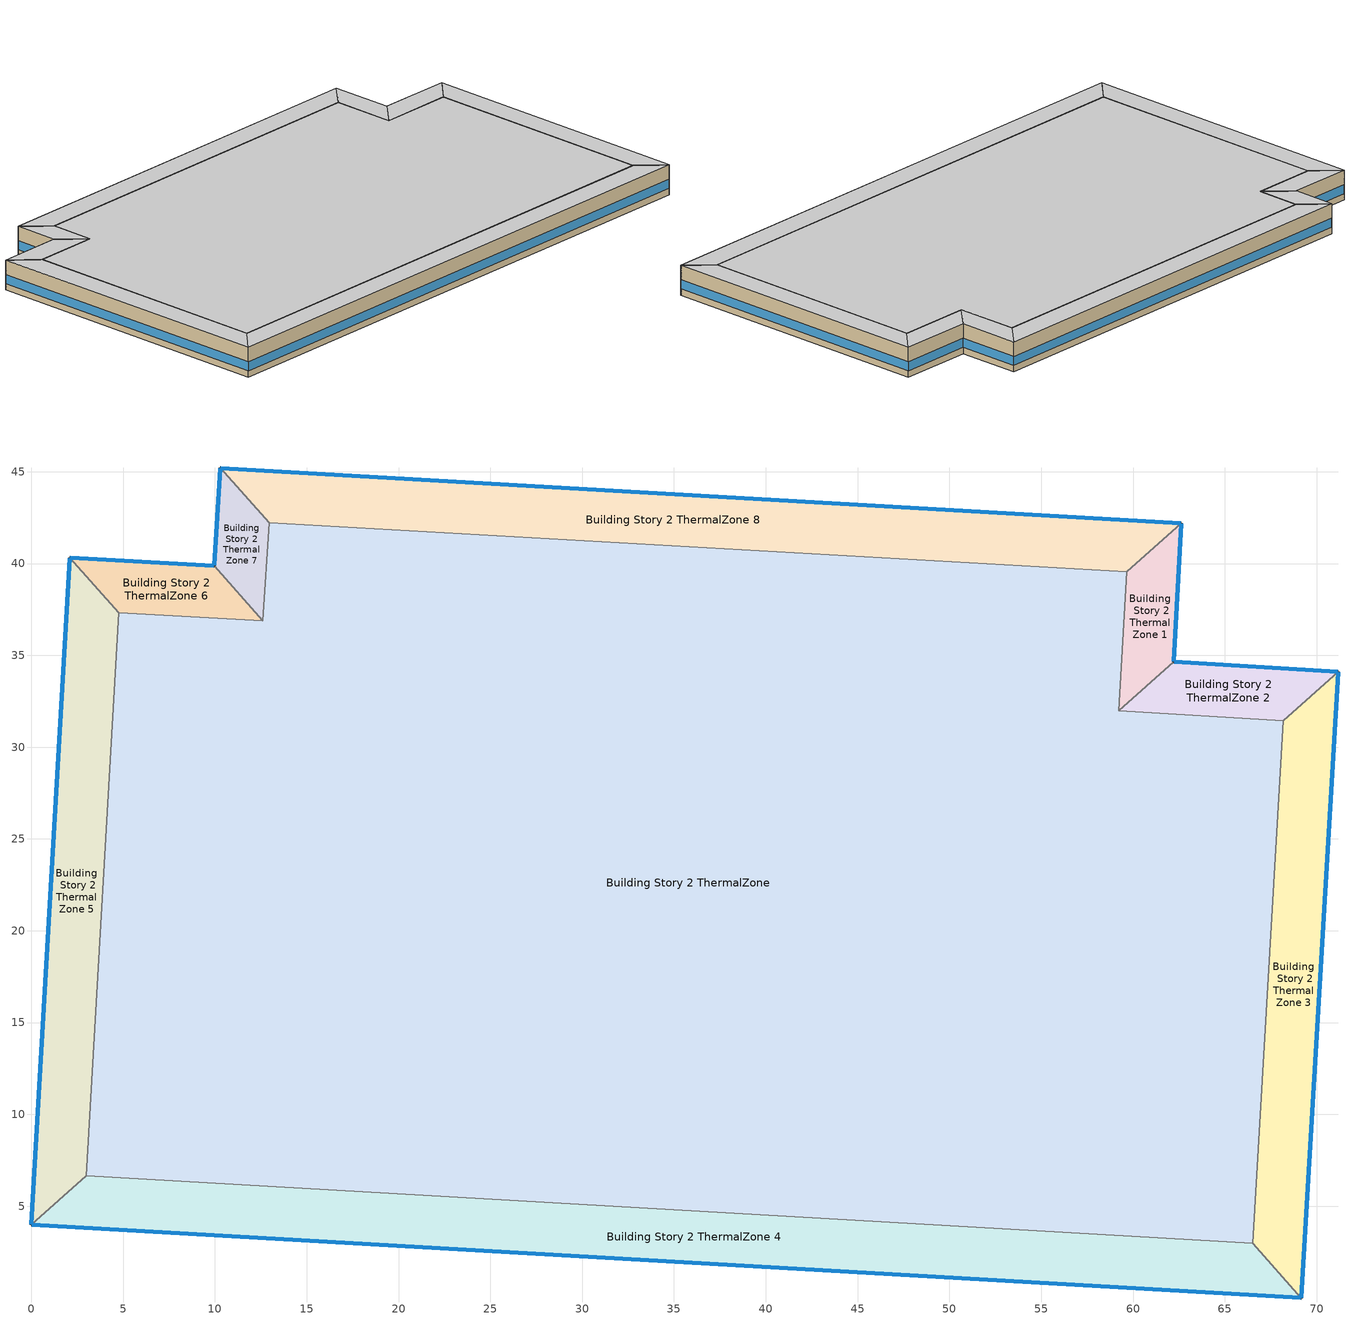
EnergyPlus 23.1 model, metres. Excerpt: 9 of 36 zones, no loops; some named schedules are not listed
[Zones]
Building Story 2 ThermalZone
 floor adiabatic (Typical Interior Ceiling): 59.65,39.54 59.23,31.99 68.18,31.44 66.51,2.99 2.99,6.66 4.76,37.33 12.62,36.88 12.95,42.21 z3.6
 wall adiabatic (Typical Interior Wall): 59.23,31.99 59.65,39.54 12.95,42.21 12.62,36.88 4.76,37.33 2.99,6.66 66.51,2.99 68.18,31.44 59.23,31.99 z3.6:7.2
 ceiling adiabatic (Typical Interior Floor): 12.95,42.21 12.62,36.88 4.76,37.33 2.99,6.66 66.51,2.99 68.18,31.44 59.23,31.99 59.65,39.54 z7.2
Building Story 2 ThermalZone 1
 floor adiabatic (Typical Interior Ceiling): 62.63,42.2 62.22,34.65 59.23,31.99 59.65,39.54 z3.6
 wall outside (Typical Insulated Steel Framed Exterior Wall R-20.41): 62.22,34.65 62.63,42.2 z3.6:7.2
 wall adiabatic (Typical Interior Wall): 62.63,42.2 59.65,39.54 59.23,31.99 62.22,34.65 z3.6:7.2
 window (U 0.48 SHGC 0.40 Dbl Ref-D Clr 6mm/13mm): 62.22,34.68 62.63,42.18 z4.36:5.45
 ceiling adiabatic (Typical Interior Floor): 59.65,39.54 59.23,31.99 62.22,34.65 62.63,42.2 z7.2
Building Story 2 ThermalZone 2
 floor adiabatic (Typical Interior Ceiling): 62.22,34.65 71.18,34.1 68.18,31.44 59.23,31.99 z3.6
 wall outside (Typical Insulated Steel Framed Exterior Wall R-20.41): 71.18,34.1 62.22,34.65 z3.6:7.2
 wall adiabatic (Typical Interior Wall): 62.22,34.65 59.23,31.99 68.18,31.44 71.18,34.1 z3.6:7.2
 window (U 0.48 SHGC 0.40 Dbl Ref-D Clr 6mm/13mm): 71.15,34.1 62.24,34.65 z4.36:5.45
 ceiling adiabatic (Typical Interior Floor): 59.23,31.99 68.18,31.44 71.18,34.1 62.22,34.65 z7.2
Building Story 2 ThermalZone 3
 floor adiabatic (Typical Interior Ceiling): 71.18,34.1 69.17,0 66.51,2.99 68.18,31.44 z3.6
 wall outside (Typical Insulated Steel Framed Exterior Wall R-20.41): 69.17,0 71.18,34.1 z3.6:7.2
 wall adiabatic (Typical Interior Wall): 71.18,34.1 68.18,31.44 66.51,2.99 69.17,0 z3.6:7.2
 window (U 0.48 SHGC 0.40 Dbl Ref-D Clr 6mm/13mm): 69.17,0.03 71.17,34.07 z4.36:5.44
 ceiling adiabatic (Typical Interior Floor): 68.18,31.44 66.51,2.99 69.17,0 71.18,34.1 z7.2
Building Story 2 ThermalZone 4
 floor adiabatic (Typical Interior Ceiling): 69.17,0 0,4 2.99,6.66 66.51,2.99 z3.6
 wall outside (Typical Insulated Steel Framed Exterior Wall R-20.41): 0,4 69.17,0 z3.6:7.2
 wall adiabatic (Typical Interior Wall): 69.17,0 66.51,2.99 2.99,6.66 0,4 z3.6:7.2
 window (U 0.48 SHGC 0.40 Dbl Ref-D Clr 6mm/13mm): 0.03,4 69.14,0 z4.36:5.44
 ceiling adiabatic (Typical Interior Floor): 66.51,2.99 2.99,6.66 0,4 69.17,0 z7.2
Building Story 2 ThermalZone 5
 floor adiabatic (Typical Interior Ceiling): 0,4 2.09,40.31 4.76,37.33 2.99,6.66 z3.6
 wall outside (Typical Insulated Steel Framed Exterior Wall R-20.41): 2.09,40.31 0,4 z3.6:7.2
 wall adiabatic (Typical Interior Wall): 0,4 2.99,6.66 4.76,37.33 2.09,40.31 z3.6:7.2
 window (U 0.48 SHGC 0.40 Dbl Ref-D Clr 6mm/13mm): 2.09,40.29 0,4.02 z4.36:5.44
 ceiling adiabatic (Typical Interior Floor): 2.99,6.66 4.76,37.33 2.09,40.31 0,4 z7.2
Building Story 2 ThermalZone 6
 floor adiabatic (Typical Interior Ceiling): 2.09,40.31 9.96,39.87 12.62,36.88 4.76,37.33 z3.6
 wall outside (Typical Insulated Steel Framed Exterior Wall R-20.41): 9.96,39.87 2.09,40.31 z3.6:7.2
 wall adiabatic (Typical Interior Wall): 2.09,40.31 4.76,37.33 12.62,36.88 9.96,39.87 z3.6:7.2
 window (U 0.48 SHGC 0.40 Dbl Ref-D Clr 6mm/13mm): 9.94,39.87 2.12,40.31 z4.36:5.45
 ceiling adiabatic (Typical Interior Ceiling): 4.76,37.33 12.62,36.88 9.96,39.87 2.09,40.31 z7.2
Building Story 2 ThermalZone 7
 floor adiabatic (Typical Interior Floor): 9.96,39.87 10.3,45.2 12.95,42.21 12.62,36.88 z3.6
 wall outside (Typical Insulated Steel Framed Exterior Wall R-20.41): 10.3,45.2 9.96,39.87 z3.6:7.2
 wall adiabatic (Typical Interior Wall): 9.96,39.87 12.62,36.88 12.95,42.21 10.3,45.2 z3.6:7.2
 window (U 0.48 SHGC 0.40 Dbl Ref-D Clr 6mm/13mm): 10.3,45.18 9.97,39.9 z4.36:5.45
 ceiling adiabatic (Typical Interior Ceiling): 12.62,36.88 12.95,42.21 10.3,45.2 9.96,39.87 z7.2
Building Story 2 ThermalZone 8
 floor adiabatic (Typical Interior Floor): 10.3,45.2 62.63,42.2 59.65,39.54 12.95,42.21 z3.6
 wall outside (Typical Insulated Steel Framed Exterior Wall R-20.41): 62.63,42.2 10.3,45.2 z3.6:7.2
 wall adiabatic (Typical Interior Wall): 10.3,45.2 12.95,42.21 59.65,39.54 62.63,42.2 z3.6:7.2
 window (U 0.48 SHGC 0.40 Dbl Ref-D Clr 6mm/13mm): 62.61,42.2 10.32,45.2 z4.36:5.44
 ceiling adiabatic (Typical Interior Ceiling): 12.95,42.21 59.65,39.54 62.63,42.2 10.3,45.2 z7.2
[Building]
bld_10: Terrain=City
[Site:Location]
Laramie General Brees Field_WY_USA: Latitude {deg}=41.3127; Longitude {deg}=-105.584; Time Zone {hr}=-7; Elevation {m}=2215
[Site:GroundTemperature:FCfactorMethod]
8.6, 2.8, -4.1, -8.8, -2.2, 0.3, 6.7, 10.1, 16.5, 20.6, 19.2, 14.7
[Site:WaterMainsTemperature]
Calculation Method=Correlation; Annual Average Outdoor Air Temperature {C}=8.96667; Maximum Difference In Monthly Average Outdoor Air Temperatures {deltaC}=26.2
[SizingPeriod:DesignDay] Day of Month=21; Dry-Bulb Temperature Range Modifier Type=DefaultMultipliers; Humidity Condition Type=Wetbulb; Barometric Pressure {Pa}=98769; Rain Indicator=No; Snow Indicator=No; Daylight Saving Time Indicator=No; Begin Environment Reset Mode=FullResetAtBeginEnvironment
Name | Month | Day Type | Maximum Dry-Bulb Temperature {C} | Daily Dry-Bulb Temperature Range {deltaC} | Wetbulb or DewPoint at Maximum Dry-Bulb {C} | Wind Speed {m/s} | Wind Direction {deg} | Solar Model Indicator | ASHRAE Clear Sky Optical Depth for Beam Irradiance (taub) | ASHRAE Clear Sky Optical Depth for Diffuse Irradiance (taud) | Sky Clearness
Buffalo Niagara Intl Ap Ann Clg .4% Condns DB=>MWB 1 | 7 | SummerDesignDay | 30.3 | 9.3 | 21.8 | 5.7 | 240 | ASHRAETau | 0.462 | 2.001
Buffalo Niagara Intl Ap Ann Clg .4% Condns WB=>MDB 1 | 7 | SummerDesignDay | 27.8 | 9.3 | 23.8 | 5.7 | 240 | ASHRAETau | 0.462 | 2.001
Buffalo Niagara Intl Ap Ann Htg 99.6% Condns DB 1 | 1 | WinterDesignDay | -16.3 | 0 | -16.3 | 5.1 | 270 | ASHRAEClearSky |  |  | 0
[Material] Thermal Absorptance=0.9; Solar Absorptance=0.7
Name | Roughness | Thickness {m} | Conductivity {W/m-K} | Density {kg/m3} | Specific Heat {J/kg-K} | Visible Absorptance
100mm Normalweight concrete floor | MediumRough | 0.1016 | 2.31045 | 2322 | 832.557 | 0.7
25mm Stucco | Smooth | 0.0254 | 0.72 | 1856 | 840 | 0.7
5/8 in. Gypsum Board | MediumSmooth | 0.0159 | 0.16 | 800 | 1090 | 0.7
G01 13mm gypsum board | Smooth | 0.0127 | 0.160031 | 800.001 | 1090.73 | 0.5
Std Wood 6inch 1; Std Wood 6inch 2 | MediumSmooth | 0.15 | 0.12 | 540 | 1210 | 0.7
[Material:NoMass] Roughness=Smooth; Thermal Absorptance=0.9; Solar Absorptance=0.7
Name | Thermal Resistance {m2-K/W} | Visible Absorptance
CP02 CARPET PAD | 0.21648 | 0.8
Typical Insulation R-18.23 | 3.21036 | 0.7
[WindowMaterial:Gas]
AIR 13MM: Gas Type=Air; Thickness {m}=0.0127
[WindowMaterial:Glazing] Optical Data Type=SpectralAverage; Thickness {m}=0.006; Infrared Transmittance at Normal Incidence=0; Front Side Infrared Hemispherical Emissivity=0.84; Conductivity {W/m-K}=0.9; Dirt Correction Factor for Solar and Visible Transmittance=1; Solar Diffusing=No
Name | Solar Transmittance at Normal Incidence | Front Side Solar Reflectance at Normal Incidence | Back Side Solar Reflectance at Normal Incidence | Visible Transmittance at Normal Incidence | Front Side Visible Reflectance at Normal Incidence | Back Side Visible Reflectance at Normal Incidence | Back Side Infrared Hemispherical Emissivity
CLEAR 6MM | 0.775 | 0.071 | 0.071 | 0.881 | 0.08 | 0.08 | 0.84
REF D CLEAR 6MM | 0.429 | 0.308 | 0.379 | 0.334 | 0.453 | 0.505 | 0.82
[Construction]
InteriorFurnishings 1: Std Wood 6inch 1
InteriorFurnishings 2: Std Wood 6inch 2
Typical Insulated Steel Framed Exterior Wall R-20.41: 25mm Stucco, 5/8 in. Gypsum Board, Typical Insulation R-18.23, 5/8 in. Gypsum Board
Typical Interior Ceiling: CP02 CARPET PAD, 100mm Normalweight concrete floor
Typical Interior Floor: 100mm Normalweight concrete floor, CP02 CARPET PAD
Typical Interior Wall: G01 13mm gypsum board, G01 13mm gypsum board
U 0.48 SHGC 0.40 Dbl Ref-D Clr 6mm/13mm: REF D CLEAR 6MM, AIR 13MM, CLEAR 6MM
[Zone] Multiplier=1; Part of Total Floor Area=Yes
Building Story 2 ThermalZone; Building Story 2 ThermalZone 1; Building Story 2 ThermalZone 2; Building Story 2 ThermalZone 3; Building Story 2 ThermalZone 4; Building Story 2 ThermalZone 5; Building Story 2 ThermalZone 6; Building Story 2 ThermalZone 7; Building Story 2 ThermalZone 8
[Space] Space Type=Story Mid Blended Space Type
Name | Zone
Building Story 2 Space | Building Story 2 ThermalZone
Building Story 2 Space 1 | Building Story 2 ThermalZone 1
Building Story 2 Space 2 | Building Story 2 ThermalZone 2
Building Story 2 Space 3 | Building Story 2 ThermalZone 3
Building Story 2 Space 4 | Building Story 2 ThermalZone 4
Building Story 2 Space 5 | Building Story 2 ThermalZone 5
Building Story 2 Space 6 | Building Story 2 ThermalZone 6
Building Story 2 Space 7 | Building Story 2 ThermalZone 7
Building Story 2 Space 8 | Building Story 2 ThermalZone 8
[SpaceList]
Story Mid Blended Space Type: Building Story 2 Space, Building Story 2 Space 7, Building Story 2 Space 3, Building Story 2 Space 1, Building Story 2 Space 2, Building Story 2 Space 4, Building Story 2 Space 5, Building Story 2 Space 6, Building Story 2 Space 8
[InternalMass]
Name | Construction | Zone or ZoneList | Space or SpaceList | Surface Area {m2}
Building Story 2 Space SecondarySchool Classroom A  - Story Mid Mass; Building Story 2 Space SecondarySchool Classroom C  - Story Mid Mass | InteriorFurnishings 1 | Building Story 2 ThermalZone | Building Story 2 Space | 938
Building Story 2 Space 7 SecondarySchool Classroom A  - Story Mid Mass; Building Story 2 Space 7 SecondarySchool Classroom C  - Story Mid Mass | InteriorFurnishings 1 | Building Story 2 ThermalZone 7 | Building Story 2 Space 7 | 6.49983
Building Story 2 Space 3 SecondarySchool Classroom A  - Story Mid Mass; Building Story 2 Space 3 SecondarySchool Classroom C  - Story Mid Mass | InteriorFurnishings 1 | Building Story 2 ThermalZone 3 | Building Story 2 Space 3 | 38.059
Building Story 2 Space 1 SecondarySchool Classroom A  - Story Mid Mass; Building Story 2 Space 1 SecondarySchool Classroom C  - Story Mid Mass | InteriorFurnishings 1 | Building Story 2 ThermalZone 1 | Building Story 2 Space 1 | 9.19011
Building Story 2 Space 2 SecondarySchool Classroom A  - Story Mid Mass; Building Story 2 Space 2 SecondarySchool Classroom C  - Story Mid Mass | InteriorFurnishings 1 | Building Story 2 ThermalZone 2 | Building Story 2 Space 2 | 10.9139
Building Story 2 Space 4 SecondarySchool Classroom A  - Story Mid Mass; Building Story 2 Space 4 SecondarySchool Classroom C  - Story Mid Mass | InteriorFurnishings 1 | Building Story 2 ThermalZone 4 | Building Story 2 Space 4 | 80.6715
Building Story 2 Space 5 SecondarySchool Classroom A  - Story Mid Mass; Building Story 2 Space 5 SecondarySchool Classroom C  - Story Mid Mass | InteriorFurnishings 1 | Building Story 2 ThermalZone 5 | Building Story 2 Space 5 | 40.7278
Building Story 2 Space 6 SecondarySchool Classroom A  - Story Mid Mass; Building Story 2 Space 6 SecondarySchool Classroom C  - Story Mid Mass | InteriorFurnishings 1 | Building Story 2 ThermalZone 6 | Building Story 2 Space 6 | 9.57649
Building Story 2 Space 8 SecondarySchool Classroom A  - Story Mid Mass; Building Story 2 Space 8 SecondarySchool Classroom C  - Story Mid Mass | InteriorFurnishings 1 | Building Story 2 ThermalZone 8 | Building Story 2 Space 8 | 60.3
Building Story 2 Space SecondarySchool Classroom A end_a - Story Mid Mass; Building Story 2 Space SecondarySchool Classroom C end_a - Story Mid Mass | InteriorFurnishings 1 | Building Story 2 ThermalZone | Building Story 2 Space | 90.7368
Building Story 2 Space 7 SecondarySchool Classroom A end_a - Story Mid Mass; Building Story 2 Space 7 SecondarySchool Classroom C end_a - Story Mid Mass | InteriorFurnishings 1 | Building Story 2 ThermalZone 7 | Building Story 2 Space 7 | 0.628757
Building Story 2 Space 3 SecondarySchool Classroom A end_a - Story Mid Mass; Building Story 2 Space 3 SecondarySchool Classroom C end_a - Story Mid Mass | InteriorFurnishings 1 | Building Story 2 ThermalZone 3 | Building Story 2 Space 3 | 3.68161
Building Story 2 Space 1 SecondarySchool Classroom A end_a - Story Mid Mass; Building Story 2 Space 1 SecondarySchool Classroom C end_a - Story Mid Mass | InteriorFurnishings 1 | Building Story 2 ThermalZone 1 | Building Story 2 Space 1 | 0.888999
Building Story 2 Space 2 SecondarySchool Classroom A end_a - Story Mid Mass; Building Story 2 Space 2 SecondarySchool Classroom C end_a - Story Mid Mass | InteriorFurnishings 1 | Building Story 2 ThermalZone 2 | Building Story 2 Space 2 | 1.05575
Building Story 2 Space 4 SecondarySchool Classroom A end_a - Story Mid Mass; Building Story 2 Space 4 SecondarySchool Classroom C end_a - Story Mid Mass | InteriorFurnishings 1 | Building Story 2 ThermalZone 4 | Building Story 2 Space 4 | 7.8037
Building Story 2 Space 5 SecondarySchool Classroom A end_a - Story Mid Mass; Building Story 2 Space 5 SecondarySchool Classroom C end_a - Story Mid Mass | InteriorFurnishings 1 | Building Story 2 ThermalZone 5 | Building Story 2 Space 5 | 3.93978
Building Story 2 Space 6 SecondarySchool Classroom A end_a - Story Mid Mass; Building Story 2 Space 6 SecondarySchool Classroom C end_a - Story Mid Mass | InteriorFurnishings 1 | Building Story 2 ThermalZone 6 | Building Story 2 Space 6 | 0.926375
Building Story 2 Space 8 SecondarySchool Classroom A end_a - Story Mid Mass; Building Story 2 Space 8 SecondarySchool Classroom C end_a - Story Mid Mass | InteriorFurnishings 1 | Building Story 2 ThermalZone 8 | Building Story 2 Space 8 | 5.83308
Building Story 2 Space SecondarySchool Corridor B  - Story Mid Mass | InteriorFurnishings 1 | Building Story 2 ThermalZone | Building Story 2 Space | 1322.64
Building Story 2 Space 7 SecondarySchool Corridor B  - Story Mid Mass | InteriorFurnishings 1 | Building Story 2 ThermalZone 7 | Building Story 2 Space 7 | 9.16517
Building Story 2 Space 3 SecondarySchool Corridor B  - Story Mid Mass | InteriorFurnishings 1 | Building Story 2 ThermalZone 3 | Building Story 2 Space 3 | 53.6655
Building Story 2 Space 1 SecondarySchool Corridor B  - Story Mid Mass | InteriorFurnishings 1 | Building Story 2 ThermalZone 1 | Building Story 2 Space 1 | 12.9586
Building Story 2 Space 2 SecondarySchool Corridor B  - Story Mid Mass | InteriorFurnishings 1 | Building Story 2 ThermalZone 2 | Building Story 2 Space 2 | 15.3893
Building Story 2 Space 4 SecondarySchool Corridor B  - Story Mid Mass | InteriorFurnishings 1 | Building Story 2 ThermalZone 4 | Building Story 2 Space 4 | 113.752
Building Story 2 Space 5 SecondarySchool Corridor B  - Story Mid Mass | InteriorFurnishings 1 | Building Story 2 ThermalZone 5 | Building Story 2 Space 5 | 57.4288
Building Story 2 Space 6 SecondarySchool Corridor B  - Story Mid Mass | InteriorFurnishings 1 | Building Story 2 ThermalZone 6 | Building Story 2 Space 6 | 13.5035
Building Story 2 Space 8 SecondarySchool Corridor B  - Story Mid Mass | InteriorFurnishings 1 | Building Story 2 ThermalZone 8 | Building Story 2 Space 8 | 85.0268
Building Story 2 Space SecondarySchool Corridor B end_a - Story Mid Mass | InteriorFurnishings 1 | Building Story 2 ThermalZone | Building Story 2 Space | 127.945
Building Story 2 Space 7 SecondarySchool Corridor B end_a - Story Mid Mass | InteriorFurnishings 1 | Building Story 2 ThermalZone 7 | Building Story 2 Space 7 | 0.886587
Building Story 2 Space 3 SecondarySchool Corridor B end_a - Story Mid Mass | InteriorFurnishings 1 | Building Story 2 ThermalZone 3 | Building Story 2 Space 3 | 5.1913
Building Story 2 Space 1 SecondarySchool Corridor B end_a - Story Mid Mass | InteriorFurnishings 1 | Building Story 2 ThermalZone 1 | Building Story 2 Space 1 | 1.25354
Building Story 2 Space 2 SecondarySchool Corridor B end_a - Story Mid Mass | InteriorFurnishings 1 | Building Story 2 ThermalZone 2 | Building Story 2 Space 2 | 1.48868
Building Story 2 Space 4 SecondarySchool Corridor B end_a - Story Mid Mass | InteriorFurnishings 1 | Building Story 2 ThermalZone 4 | Building Story 2 Space 4 | 11.0037
Building Story 2 Space 5 SecondarySchool Corridor B end_a - Story Mid Mass | InteriorFurnishings 1 | Building Story 2 ThermalZone 5 | Building Story 2 Space 5 | 5.55533
Building Story 2 Space 6 SecondarySchool Corridor B end_a - Story Mid Mass | InteriorFurnishings 1 | Building Story 2 ThermalZone 6 | Building Story 2 Space 6 | 1.30625
Building Story 2 Space 8 SecondarySchool Corridor B end_a - Story Mid Mass | InteriorFurnishings 1 | Building Story 2 ThermalZone 8 | Building Story 2 Space 8 | 8.22501
Building Story 2 Space SecondarySchool Gym A  - Story Mid Mass; Building Story 2 Space SecondarySchool Gym C  - Story Mid Mass | InteriorFurnishings 1 | Building Story 2 ThermalZone | Building Story 2 Space | 58.9041
Building Story 2 Space 7 SecondarySchool Gym A  - Story Mid Mass; Building Story 2 Space 7 SecondarySchool Gym C  - Story Mid Mass | InteriorFurnishings 1 | Building Story 2 ThermalZone 7 | Building Story 2 Space 7 | 0.408174
Building Story 2 Space 3 SecondarySchool Gym A  - Story Mid Mass; Building Story 2 Space 3 SecondarySchool Gym C  - Story Mid Mass | InteriorFurnishings 1 | Building Story 2 ThermalZone 3 | Building Story 2 Space 3 | 2.39001
Building Story 2 Space 1 SecondarySchool Gym A  - Story Mid Mass; Building Story 2 Space 1 SecondarySchool Gym C  - Story Mid Mass | InteriorFurnishings 1 | Building Story 2 ThermalZone 1 | Building Story 2 Space 1 | 0.577116
Building Story 2 Space 2 SecondarySchool Gym A  - Story Mid Mass; Building Story 2 Space 2 SecondarySchool Gym C  - Story Mid Mass | InteriorFurnishings 1 | Building Story 2 ThermalZone 2 | Building Story 2 Space 2 | 0.685368
Building Story 2 Space 4 SecondarySchool Gym A  - Story Mid Mass; Building Story 2 Space 4 SecondarySchool Gym C  - Story Mid Mass | InteriorFurnishings 1 | Building Story 2 ThermalZone 4 | Building Story 2 Space 4 | 5.06597
Building Story 2 Space 5 SecondarySchool Gym A  - Story Mid Mass; Building Story 2 Space 5 SecondarySchool Gym C  - Story Mid Mass | InteriorFurnishings 1 | Building Story 2 ThermalZone 5 | Building Story 2 Space 5 | 2.55761
Building Story 2 Space 6 SecondarySchool Gym A  - Story Mid Mass; Building Story 2 Space 6 SecondarySchool Gym C  - Story Mid Mass | InteriorFurnishings 1 | Building Story 2 ThermalZone 6 | Building Story 2 Space 6 | 0.60138
Building Story 2 Space 8 SecondarySchool Gym A  - Story Mid Mass; Building Story 2 Space 8 SecondarySchool Gym C  - Story Mid Mass | InteriorFurnishings 1 | Building Story 2 ThermalZone 8 | Building Story 2 Space 8 | 3.78669
Building Story 2 Space SecondarySchool Gym A end_b - Story Mid Mass; Building Story 2 Space SecondarySchool Gym C end_b - Story Mid Mass | InteriorFurnishings 1 | Building Story 2 ThermalZone | Building Story 2 Space | 32.8446
Building Story 2 Space 7 SecondarySchool Gym A end_b - Story Mid Mass; Building Story 2 Space 7 SecondarySchool Gym C end_b - Story Mid Mass | InteriorFurnishings 1 | Building Story 2 ThermalZone 7 | Building Story 2 Space 7 | 0.227595
Building Story 2 Space 3 SecondarySchool Gym A end_b - Story Mid Mass; Building Story 2 Space 3 SecondarySchool Gym C end_b - Story Mid Mass | InteriorFurnishings 1 | Building Story 2 ThermalZone 3 | Building Story 2 Space 3 | 1.33266
Building Story 2 Space 1 SecondarySchool Gym A end_b - Story Mid Mass; Building Story 2 Space 1 SecondarySchool Gym C end_b - Story Mid Mass | InteriorFurnishings 1 | Building Story 2 ThermalZone 1 | Building Story 2 Space 1 | 0.321797
Building Story 2 Space 2 SecondarySchool Gym A end_b - Story Mid Mass; Building Story 2 Space 2 SecondarySchool Gym C end_b - Story Mid Mass | InteriorFurnishings 1 | Building Story 2 ThermalZone 2 | Building Story 2 Space 2 | 0.382157
Building Story 2 Space 4 SecondarySchool Gym A end_b - Story Mid Mass; Building Story 2 Space 4 SecondarySchool Gym C end_b - Story Mid Mass | InteriorFurnishings 1 | Building Story 2 ThermalZone 4 | Building Story 2 Space 4 | 2.82476
Building Story 2 Space 5 SecondarySchool Gym A end_b - Story Mid Mass; Building Story 2 Space 5 SecondarySchool Gym C end_b - Story Mid Mass | InteriorFurnishings 1 | Building Story 2 ThermalZone 5 | Building Story 2 Space 5 | 1.42611
Building Story 2 Space 6 SecondarySchool Gym A end_b - Story Mid Mass; Building Story 2 Space 6 SecondarySchool Gym C end_b - Story Mid Mass | InteriorFurnishings 1 | Building Story 2 ThermalZone 6 | Building Story 2 Space 6 | 0.335326
Building Story 2 Space 8 SecondarySchool Gym A end_b - Story Mid Mass; Building Story 2 Space 8 SecondarySchool Gym C end_b - Story Mid Mass | InteriorFurnishings 1 | Building Story 2 ThermalZone 8 | Building Story 2 Space 8 | 2.11144
Building Story 2 Space SecondarySchool Gym B  - Story Mid Mass | InteriorFurnishings 1 | Building Story 2 ThermalZone | Building Story 2 Space | 437.108
Building Story 2 Space 7 SecondarySchool Gym B  - Story Mid Mass | InteriorFurnishings 1 | Building Story 2 ThermalZone 7 | Building Story 2 Space 7 | 3.02892
Building Story 2 Space 3 SecondarySchool Gym B  - Story Mid Mass | InteriorFurnishings 1 | Building Story 2 ThermalZone 3 | Building Story 2 Space 3 | 17.7355
Building Story 2 Space 1 SecondarySchool Gym B  - Story Mid Mass | InteriorFurnishings 1 | Building Story 2 ThermalZone 1 | Building Story 2 Space 1 | 4.28259
Building Story 2 Space 2 SecondarySchool Gym B  - Story Mid Mass | InteriorFurnishings 1 | Building Story 2 ThermalZone 2 | Building Story 2 Space 2 | 5.08589
Building Story 2 Space 4 SecondarySchool Gym B  - Story Mid Mass | InteriorFurnishings 1 | Building Story 2 ThermalZone 4 | Building Story 2 Space 4 | 37.5929
Building Story 2 Space 5 SecondarySchool Gym B  - Story Mid Mass | InteriorFurnishings 1 | Building Story 2 ThermalZone 5 | Building Story 2 Space 5 | 18.9792
Building Story 2 Space 6 SecondarySchool Gym B  - Story Mid Mass | InteriorFurnishings 1 | Building Story 2 ThermalZone 6 | Building Story 2 Space 6 | 4.46264
Building Story 2 Space 8 SecondarySchool Gym B  - Story Mid Mass | InteriorFurnishings 1 | Building Story 2 ThermalZone 8 | Building Story 2 Space 8 | 28.0998
Building Story 2 Space SecondarySchool Gym B end_b - Story Mid Mass | InteriorFurnishings 1 | Building Story 2 ThermalZone | Building Story 2 Space | 243.729
Building Story 2 Space 7 SecondarySchool Gym B end_b - Story Mid Mass | InteriorFurnishings 1 | Building Story 2 ThermalZone 7 | Building Story 2 Space 7 | 1.68891
Building Story 2 Space 3 SecondarySchool Gym B end_b - Story Mid Mass | InteriorFurnishings 1 | Building Story 2 ThermalZone 3 | Building Story 2 Space 3 | 9.8892
Building Story 2 Space 1 SecondarySchool Gym B end_b - Story Mid Mass | InteriorFurnishings 1 | Building Story 2 ThermalZone 1 | Building Story 2 Space 1 | 2.38795
Building Story 2 Space 2 SecondarySchool Gym B end_b - Story Mid Mass | InteriorFurnishings 1 | Building Story 2 ThermalZone 2 | Building Story 2 Space 2 | 2.83587
Building Story 2 Space 4 SecondarySchool Gym B end_b - Story Mid Mass | InteriorFurnishings 1 | Building Story 2 ThermalZone 4 | Building Story 2 Space 4 | 20.9616
Building Story 2 Space 5 SecondarySchool Gym B end_b - Story Mid Mass | InteriorFurnishings 1 | Building Story 2 ThermalZone 5 | Building Story 2 Space 5 | 10.5827
Building Story 2 Space 6 SecondarySchool Gym B end_b - Story Mid Mass | InteriorFurnishings 1 | Building Story 2 ThermalZone 6 | Building Story 2 Space 6 | 2.48835
Building Story 2 Space 8 SecondarySchool Gym B end_b - Story Mid Mass | InteriorFurnishings 1 | Building Story 2 ThermalZone 8 | Building Story 2 Space 8 | 15.6683
Building Story 2 Space Mass | InteriorFurnishings 2 | Building Story 2 ThermalZone | Building Story 2 Space | 4372.39
Building Story 2 Space 1 Mass | InteriorFurnishings 2 | Building Story 2 ThermalZone 1 | Building Story 2 Space 1 | 42.8387
Building Story 2 Space 2 Mass | InteriorFurnishings 2 | Building Story 2 ThermalZone 2 | Building Story 2 Space 2 | 50.8742
Building Story 2 Space 3 Mass | InteriorFurnishings 2 | Building Story 2 ThermalZone 3 | Building Story 2 Space 3 | 177.408
Building Story 2 Space 4 Mass | InteriorFurnishings 2 | Building Story 2 ThermalZone 4 | Building Story 2 Space 4 | 376.042
Building Story 2 Space 5 Mass | InteriorFurnishings 2 | Building Story 2 ThermalZone 5 | Building Story 2 Space 5 | 189.849
Building Story 2 Space 6 Mass | InteriorFurnishings 2 | Building Story 2 ThermalZone 6 | Building Story 2 Space 6 | 44.6398
Building Story 2 Space 7 Mass | InteriorFurnishings 2 | Building Story 2 ThermalZone 7 | Building Story 2 Space 7 | 30.2983
Building Story 2 Space 8 Mass | InteriorFurnishings 2 | Building Story 2 ThermalZone 8 | Building Story 2 Space 8 | 281.082
[Lights] Zone or ZoneList or Space or SpaceList=Story Mid Blended Space Type; Design Level Calculation Method=Watts/Area; Return Air Fraction=0; Fraction Radiant=0.37; Fraction Visible=0.2; Fraction Replaceable=1
Name | Schedule | Watts per Zone Floor Area {W/m2}
SecondarySchool Classroom Lights 1 | SchoolSecondary BLDG_LIGHT_CLASSROOM_SCH_2013 | 6.28069
SecondarySchool Corridor Lights 1 | SchoolSecondary BLDG_LIGHT_CORRIDOR_SCH_2013 | 2.35688
SecondarySchool Gym Lights 2 | SchoolSecondary BLDG_LIGHT_GYM_SCH_2013 | 1.53202
[People] Zone or ZoneList or Space or SpaceList=Story Mid Blended Space Type; Number of People Calculation Method=People/Area; Fraction Radiant=0.3; Activity Level Schedule=SchoolSecondary ACTIVITY_SCH; Enable ASHRAE 55 Comfort Warnings=Yes; Mean Radiant Temperature Calculation Type=ZoneAveraged; Work Efficiency Schedule=Work Efficiency Schedule; Clothing Insulation Schedule=Clothing Schedule; Air Velocity Schedule=Air Velocity Schedule; Thermal Comfort Model 1 Type=Fanger
Name | Number of People Schedule | People per Floor Area {person/m2}
SecondarySchool Classroom People 1 | SchoolSecondary BLDG_OCC_SCH | 0.177277
SecondarySchool Gym People 2 | SchoolSecondary BLDG_OCC_SCH_Gym | 0.0638343
[ElectricEquipment] Zone or ZoneList or Space or SpaceList=Story Mid Blended Space Type; Schedule=SchoolSecondary BLDG_EQUIP_SCH_2013; Design Level Calculation Method=Watts/Area; Fraction Latent=0; Fraction Radiant=0.5; Fraction Lost=0
Name | Watts per Zone Floor Area {W/m2}
SecondarySchool Classroom Elec Equip 1 | 4.70545
SecondarySchool Corridor Elec Equip 1 | 1.32128
SecondarySchool Gym Elec Equip 2 | 0.978793
[ZoneInfiltration:DesignFlowRate] Zone or ZoneList or Space or SpaceList=Story Mid Blended Space Type; Schedule=Always On Discrete; Design Flow Rate Calculation Method=Flow/ExteriorArea; Constant Term Coefficient=0; Temperature Term Coefficient=0; Velocity Term Coefficient=0.224; Velocity Squared Term Coefficient=0
Name | Flow Rate per Exterior Surface Area {m3/s-m2}
SecondarySchool Classroom A  - Story Mid Infiltration; SecondarySchool Classroom C  - Story Mid Infiltration | 0.000125002
SecondarySchool Classroom A end_a - Story Mid Infiltration; SecondarySchool Classroom C end_a - Story Mid Infiltration | 4.54974e-05
SecondarySchool Corridor B end_a - Story Mid Infiltration | 4.71038e-05
SecondarySchool Gym A  - Story Mid Infiltration; SecondarySchool Gym C  - Story Mid Infiltration | 2.1686e-05
SecondarySchool Gym A end_b - Story Mid Infiltration; SecondarySchool Gym C end_b - Story Mid Infiltration | 2.4184e-05
SecondarySchool Gym B end_b - Story Mid Infiltration | 8.97307e-05
[Daylighting:Controls] Lighting Control Type=Stepped; Minimum Input Power Fraction for Continuous or ContinuousOff Dimming Control=0.3; Minimum Light Output Fraction for Continuous or ContinuousOff Dimming Control=0.2; Number of Stepped Control Steps=3; Probability Lighting will be Reset When Needed in Manual Stepped Control=1; Glare Calculation Azimuth Angle of View Direction Clockwise from Zone y-Axis {deg}=-0; Maximum Allowable Discomfort Glare Index=22; Illuminance Setpoint at Reference Point 1 {lux}=215
Name | Zone or Space | Glare Calculation Daylighting Reference Point | Daylighting Reference Point 1 | Fraction of Lights Controlled by Reference Point 1 | Daylighting Reference Point 2 | Fraction of Lights Controlled by Reference Point 2 | Illuminance Setpoint at Reference Point 2 {lux}
Building Story 2 ThermalZone 2 DaylightingControls | Building Story 2 ThermalZone 2 | Building Story 2 Space 2 Daylt Sensor 1 | Building Story 2 Space 2 Daylt Sensor 1 | 0.635
Building Story 2 ThermalZone 3 DaylightingControls | Building Story 2 ThermalZone 3 | Building Story 2 Space 3 Daylt Sensor 1 | Building Story 2 Space 3 Daylt Sensor 1 | 0.672 | Building Story 2 Space 3 Daylt Sensor 2 | 0.327 | 215
Building Story 2 ThermalZone 4 DaylightingControls | Building Story 2 ThermalZone 4 | Building Story 2 Space 4 Daylt Sensor 1 | Building Story 2 Space 4 Daylt Sensor 1 | 0.661 | Building Story 2 Space 4 Daylt Sensor 2 | 0.338 | 215
Building Story 2 ThermalZone 5 DaylightingControls | Building Story 2 ThermalZone 5 | Building Story 2 Space 5 Daylt Sensor 1 | Building Story 2 Space 5 Daylt Sensor 1 | 0.671 | Building Story 2 Space 5 Daylt Sensor 2 | 0.328 | 215
Building Story 2 ThermalZone 8 DaylightingControls | Building Story 2 ThermalZone 8 | Building Story 2 Space 8 Daylt Sensor 1 | Building Story 2 Space 8 Daylt Sensor 1 | 0.663 | Building Story 2 Space 8 Daylt Sensor 2 | 0.336 | 215
[Exterior:Lights] Control Option=AstronomicalClock
Name | Schedule | Design Level {W}
Building Facades | Schedule Ruleset 1 | 1059.83
Main Entries | Schedule Ruleset 2 | 287.547
Other Doors | Schedule Ruleset 2 | 639.792
Parking Areas and Drives | Schedule Ruleset 2 | 11443.6
[Schedule:Week:Daily]
SchoolSecondary BLDG_LIGHT_CLASSROOM_SCH_2013 Week Rule - Jan1-Jun24: SchoolSecondary BLDG_LIGHT_CLASSROOM_SCH_2013 Wknd Day, SchoolSecondary BLDG_LIGHT_CLASSROOM_SCH_2013 Wkdy Day, SchoolSecondary BLDG_LIGHT_CLASSROOM_SCH_2013 Wkdy Day, SchoolSecondary BLDG_LIGHT_CLASSROOM_SCH_2013 Wkdy Day, SchoolSecondary BLDG_LIGHT_CLASSROOM_SCH_2013 Wkdy Day, SchoolSecondary BLDG_LIGHT_CLASSROOM_SCH_2013 Wkdy Day, SchoolSecondary BLDG_LIGHT_CLASSROOM_SCH_2013 Wknd Day, SchoolSecondary BLDG_LIGHT_CLASSROOM_SCH_2013 Default, SchoolSecondary BLDG_LIGHT_CLASSROOM_SCH_2013 Summer Design Day, SchoolSecondary BLDG_LIGHT_CLASSROOM_SCH_2013 Winter Design Day, SchoolSecondary BLDG_LIGHT_CLASSROOM_SCH_2013 Default, SchoolSecondary BLDG_LIGHT_CLASSROOM_SCH_2013 Default
SchoolSecondary BLDG_LIGHT_CLASSROOM_SCH_2013 Week Rule - Jun25-Jul1: SchoolSecondary BLDG_LIGHT_CLASSROOM_SCH_2013 Wknd Day, SchoolSecondary BLDG_LIGHT_CLASSROOM_SCH_2013 Wkdy Day, SchoolSecondary BLDG_LIGHT_CLASSROOM_SCH_2013 Wkdy Day, SchoolSecondary BLDG_LIGHT_CLASSROOM_SCH_2013 Wkdy Day, SchoolSecondary BLDG_LIGHT_CLASSROOM_SCH_2013 Wkdy Day, SchoolSecondary BLDG_LIGHT_CLASSROOM_SCH_2013 Wkdy Day, SchoolSecondary BLDG_LIGHT_CLASSROOM_SCH_2013 Wknd Day 1, SchoolSecondary BLDG_LIGHT_CLASSROOM_SCH_2013 Default, SchoolSecondary BLDG_LIGHT_CLASSROOM_SCH_2013 Summer Design Day, SchoolSecondary BLDG_LIGHT_CLASSROOM_SCH_2013 Winter Design Day, SchoolSecondary BLDG_LIGHT_CLASSROOM_SCH_2013 Default, SchoolSecondary BLDG_LIGHT_CLASSROOM_SCH_2013 Default
SchoolSecondary BLDG_LIGHT_CLASSROOM_SCH_2013 Week Rule - Jul2-Aug26: SchoolSecondary BLDG_LIGHT_CLASSROOM_SCH_2013 Wknd Day 1, SchoolSecondary BLDG_LIGHT_CLASSROOM_SCH_2013 Wkdy Day 1, SchoolSecondary BLDG_LIGHT_CLASSROOM_SCH_2013 Wkdy Day 1, SchoolSecondary BLDG_LIGHT_CLASSROOM_SCH_2013 Wkdy Day 1, SchoolSecondary BLDG_LIGHT_CLASSROOM_SCH_2013 Wkdy Day 1, SchoolSecondary BLDG_LIGHT_CLASSROOM_SCH_2013 Wkdy Day 1, SchoolSecondary BLDG_LIGHT_CLASSROOM_SCH_2013 Wknd Day 1, SchoolSecondary BLDG_LIGHT_CLASSROOM_SCH_2013 Default, SchoolSecondary BLDG_LIGHT_CLASSROOM_SCH_2013 Summer Design Day, SchoolSecondary BLDG_LIGHT_CLASSROOM_SCH_2013 Winter Design Day, SchoolSecondary BLDG_LIGHT_CLASSROOM_SCH_2013 Default, SchoolSecondary BLDG_LIGHT_CLASSROOM_SCH_2013 Default
SchoolSecondary BLDG_LIGHT_CLASSROOM_SCH_2013 Week Rule - Aug27-Sep2: SchoolSecondary BLDG_LIGHT_CLASSROOM_SCH_2013 Wknd Day 1, SchoolSecondary BLDG_LIGHT_CLASSROOM_SCH_2013 Wkdy Day 1, SchoolSecondary BLDG_LIGHT_CLASSROOM_SCH_2013 Wkdy Day 1, SchoolSecondary BLDG_LIGHT_CLASSROOM_SCH_2013 Wkdy Day 1, SchoolSecondary BLDG_LIGHT_CLASSROOM_SCH_2013 Wkdy Day 1, SchoolSecondary BLDG_LIGHT_CLASSROOM_SCH_2013 Wkdy Day 2, SchoolSecondary BLDG_LIGHT_CLASSROOM_SCH_2013 Default, SchoolSecondary BLDG_LIGHT_CLASSROOM_SCH_2013 Default, SchoolSecondary BLDG_LIGHT_CLASSROOM_SCH_2013 Summer Design Day, SchoolSecondary BLDG_LIGHT_CLASSROOM_SCH_2013 Winter Design Day, SchoolSecondary BLDG_LIGHT_CLASSROOM_SCH_2013 Default, SchoolSecondary BLDG_LIGHT_CLASSROOM_SCH_2013 Default
SchoolSecondary BLDG_LIGHT_CLASSROOM_SCH_2013 Week Rule - Sep3-Dec31: SchoolSecondary BLDG_LIGHT_CLASSROOM_SCH_2013 Default, SchoolSecondary BLDG_LIGHT_CLASSROOM_SCH_2013 Wkdy Day 2, SchoolSecondary BLDG_LIGHT_CLASSROOM_SCH_2013 Wkdy Day 2, SchoolSecondary BLDG_LIGHT_CLASSROOM_SCH_2013 Wkdy Day 2, SchoolSecondary BLDG_LIGHT_CLASSROOM_SCH_2013 Wkdy Day 2, SchoolSecondary BLDG_LIGHT_CLASSROOM_SCH_2013 Wkdy Day 2, SchoolSecondary BLDG_LIGHT_CLASSROOM_SCH_2013 Default, SchoolSecondary BLDG_LIGHT_CLASSROOM_SCH_2013 Default, SchoolSecondary BLDG_LIGHT_CLASSROOM_SCH_2013 Summer Design Day, SchoolSecondary BLDG_LIGHT_CLASSROOM_SCH_2013 Winter Design Day, SchoolSecondary BLDG_LIGHT_CLASSROOM_SCH_2013 Default, SchoolSecondary BLDG_LIGHT_CLASSROOM_SCH_2013 Default
SchoolSecondary BLDG_LIGHT_GYM_SCH_2013 Week Rule - Jan1-Jun24: SchoolSecondary BLDG_LIGHT_GYM_SCH_2013 Wknd Day, SchoolSecondary BLDG_LIGHT_GYM_SCH_2013 Wkdy Day, SchoolSecondary BLDG_LIGHT_GYM_SCH_2013 Wkdy Day, SchoolSecondary BLDG_LIGHT_GYM_SCH_2013 Wkdy Day, SchoolSecondary BLDG_LIGHT_GYM_SCH_2013 Wkdy Day, SchoolSecondary BLDG_LIGHT_GYM_SCH_2013 Wkdy Day, SchoolSecondary BLDG_LIGHT_GYM_SCH_2013 Wknd Day, SchoolSecondary BLDG_LIGHT_GYM_SCH_2013 Default, SchoolSecondary BLDG_LIGHT_GYM_SCH_2013 Summer Design Day, SchoolSecondary BLDG_LIGHT_GYM_SCH_2013 Winter Design Day, SchoolSecondary BLDG_LIGHT_GYM_SCH_2013 Default, SchoolSecondary BLDG_LIGHT_GYM_SCH_2013 Default
SchoolSecondary BLDG_LIGHT_GYM_SCH_2013 Week Rule - Jun25-Jul1: SchoolSecondary BLDG_LIGHT_GYM_SCH_2013 Wknd Day, SchoolSecondary BLDG_LIGHT_GYM_SCH_2013 Wkdy Day, SchoolSecondary BLDG_LIGHT_GYM_SCH_2013 Wkdy Day, SchoolSecondary BLDG_LIGHT_GYM_SCH_2013 Wkdy Day, SchoolSecondary BLDG_LIGHT_GYM_SCH_2013 Wkdy Day, SchoolSecondary BLDG_LIGHT_GYM_SCH_2013 Wkdy Day, SchoolSecondary BLDG_LIGHT_GYM_SCH_2013 Wknd Day 1, SchoolSecondary BLDG_LIGHT_GYM_SCH_2013 Default, SchoolSecondary BLDG_LIGHT_GYM_SCH_2013 Summer Design Day, SchoolSecondary BLDG_LIGHT_GYM_SCH_2013 Winter Design Day, SchoolSecondary BLDG_LIGHT_GYM_SCH_2013 Default, SchoolSecondary BLDG_LIGHT_GYM_SCH_2013 Default
SchoolSecondary BLDG_LIGHT_GYM_SCH_2013 Week Rule - Jul2-Aug26: SchoolSecondary BLDG_LIGHT_GYM_SCH_2013 Wknd Day 1, SchoolSecondary BLDG_LIGHT_GYM_SCH_2013 Wkdy Day 1, SchoolSecondary BLDG_LIGHT_GYM_SCH_2013 Wkdy Day 1, SchoolSecondary BLDG_LIGHT_GYM_SCH_2013 Wkdy Day 1, SchoolSecondary BLDG_LIGHT_GYM_SCH_2013 Wkdy Day 1, SchoolSecondary BLDG_LIGHT_GYM_SCH_2013 Wkdy Day 1, SchoolSecondary BLDG_LIGHT_GYM_SCH_2013 Wknd Day 1, SchoolSecondary BLDG_LIGHT_GYM_SCH_2013 Default, SchoolSecondary BLDG_LIGHT_GYM_SCH_2013 Summer Design Day, SchoolSecondary BLDG_LIGHT_GYM_SCH_2013 Winter Design Day, SchoolSecondary BLDG_LIGHT_GYM_SCH_2013 Default, SchoolSecondary BLDG_LIGHT_GYM_SCH_2013 Default
SchoolSecondary BLDG_LIGHT_GYM_SCH_2013 Week Rule - Aug27-Sep2: SchoolSecondary BLDG_LIGHT_GYM_SCH_2013 Wknd Day 1, SchoolSecondary BLDG_LIGHT_GYM_SCH_2013 Wkdy Day 1, SchoolSecondary BLDG_LIGHT_GYM_SCH_2013 Wkdy Day 1, SchoolSecondary BLDG_LIGHT_GYM_SCH_2013 Wkdy Day 1, SchoolSecondary BLDG_LIGHT_GYM_SCH_2013 Wkdy Day 1, SchoolSecondary BLDG_LIGHT_GYM_SCH_2013 Wkdy Day 2, SchoolSecondary BLDG_LIGHT_GYM_SCH_2013 Default, SchoolSecondary BLDG_LIGHT_GYM_SCH_2013 Default, SchoolSecondary BLDG_LIGHT_GYM_SCH_2013 Summer Design Day, SchoolSecondary BLDG_LIGHT_GYM_SCH_2013 Winter Design Day, SchoolSecondary BLDG_LIGHT_GYM_SCH_2013 Default, SchoolSecondary BLDG_LIGHT_GYM_SCH_2013 Default
SchoolSecondary BLDG_LIGHT_GYM_SCH_2013 Week Rule - Sep3-Dec31: SchoolSecondary BLDG_LIGHT_GYM_SCH_2013 Default, SchoolSecondary BLDG_LIGHT_GYM_SCH_2013 Wkdy Day 2, SchoolSecondary BLDG_LIGHT_GYM_SCH_2013 Wkdy Day 2, SchoolSecondary BLDG_LIGHT_GYM_SCH_2013 Wkdy Day 2, SchoolSecondary BLDG_LIGHT_GYM_SCH_2013 Wkdy Day 2, SchoolSecondary BLDG_LIGHT_GYM_SCH_2013 Wkdy Day 2, SchoolSecondary BLDG_LIGHT_GYM_SCH_2013 Default, SchoolSecondary BLDG_LIGHT_GYM_SCH_2013 Default, SchoolSecondary BLDG_LIGHT_GYM_SCH_2013 Summer Design Day, SchoolSecondary BLDG_LIGHT_GYM_SCH_2013 Winter Design Day, SchoolSecondary BLDG_LIGHT_GYM_SCH_2013 Default, SchoolSecondary BLDG_LIGHT_GYM_SCH_2013 Default
SchoolSecondary BLDG_OCC_SCH Week Rule - Jan1-Jun10: SchoolSecondary BLDG_OCC_SCH Wknd Day, SchoolSecondary BLDG_OCC_SCH Wkdy|SmrDsn Day, SchoolSecondary BLDG_OCC_SCH Wkdy|SmrDsn Day, SchoolSecondary BLDG_OCC_SCH Wkdy|SmrDsn Day, SchoolSecondary BLDG_OCC_SCH Wkdy|SmrDsn Day, SchoolSecondary BLDG_OCC_SCH Wkdy|SmrDsn Day, SchoolSecondary BLDG_OCC_SCH Wknd Day, SchoolSecondary BLDG_OCC_SCH Default, SchoolSecondary BLDG_OCC_SCH Summer Design Day, SchoolSecondary BLDG_OCC_SCH Winter Design Day, SchoolSecondary BLDG_OCC_SCH Default, SchoolSecondary BLDG_OCC_SCH Default
SchoolSecondary BLDG_OCC_SCH Week Rule - Jun11-Jun17: SchoolSecondary BLDG_OCC_SCH Wknd Day, SchoolSecondary BLDG_OCC_SCH Wkdy|SmrDsn Day, SchoolSecondary BLDG_OCC_SCH Wkdy|SmrDsn Day, SchoolSecondary BLDG_OCC_SCH Wkdy|SmrDsn Day, SchoolSecondary BLDG_OCC_SCH Wkdy|SmrDsn Day, SchoolSecondary BLDG_OCC_SCH Wkdy|SmrDsn Day 1, SchoolSecondary BLDG_OCC_SCH Wknd Day 1, SchoolSecondary BLDG_OCC_SCH Default, SchoolSecondary BLDG_OCC_SCH Summer Design Day, SchoolSecondary BLDG_OCC_SCH Winter Design Day, SchoolSecondary BLDG_OCC_SCH Default, SchoolSecondary BLDG_OCC_SCH Default
SchoolSecondary BLDG_OCC_SCH Week Rule - Jun18-Sep9: SchoolSecondary BLDG_OCC_SCH Wknd Day 1, SchoolSecondary BLDG_OCC_SCH Wkdy|SmrDsn Day 1, SchoolSecondary BLDG_OCC_SCH Wkdy|SmrDsn Day 1, SchoolSecondary BLDG_OCC_SCH Wkdy|SmrDsn Day 1, SchoolSecondary BLDG_OCC_SCH Wkdy|SmrDsn Day 1, SchoolSecondary BLDG_OCC_SCH Wkdy|SmrDsn Day 1, SchoolSecondary BLDG_OCC_SCH Wknd Day 1, SchoolSecondary BLDG_OCC_SCH Default, SchoolSecondary BLDG_OCC_SCH Summer Design Day, SchoolSecondary BLDG_OCC_SCH Winter Design Day, SchoolSecondary BLDG_OCC_SCH Default, SchoolSecondary BLDG_OCC_SCH Default
SchoolSecondary BLDG_LIGHT_CORRIDOR_SCH_2013 Week Rule - Jan1-Jun24: SchoolSecondary BLDG_LIGHT_CORRIDOR_SCH_2013 Wknd Day, SchoolSecondary BLDG_LIGHT_CORRIDOR_SCH_2013 Wkdy Day, SchoolSecondary BLDG_LIGHT_CORRIDOR_SCH_2013 Wkdy Day, SchoolSecondary BLDG_LIGHT_CORRIDOR_SCH_2013 Wkdy Day, SchoolSecondary BLDG_LIGHT_CORRIDOR_SCH_2013 Wkdy Day, SchoolSecondary BLDG_LIGHT_CORRIDOR_SCH_2013 Wkdy Day, SchoolSecondary BLDG_LIGHT_CORRIDOR_SCH_2013 Wknd Day, SchoolSecondary BLDG_LIGHT_CORRIDOR_SCH_2013 Default, SchoolSecondary BLDG_LIGHT_CORRIDOR_SCH_2013 Summer Design Day, SchoolSecondary BLDG_LIGHT_CORRIDOR_SCH_2013 Winter Design Day, SchoolSecondary BLDG_LIGHT_CORRIDOR_SCH_2013 Default, SchoolSecondary BLDG_LIGHT_CORRIDOR_SCH_2013 Default
SchoolSecondary BLDG_LIGHT_CORRIDOR_SCH_2013 Week Rule - Jun25-Jul1: SchoolSecondary BLDG_LIGHT_CORRIDOR_SCH_2013 Wknd Day, SchoolSecondary BLDG_LIGHT_CORRIDOR_SCH_2013 Wkdy Day, SchoolSecondary BLDG_LIGHT_CORRIDOR_SCH_2013 Wkdy Day, SchoolSecondary BLDG_LIGHT_CORRIDOR_SCH_2013 Wkdy Day, SchoolSecondary BLDG_LIGHT_CORRIDOR_SCH_2013 Wkdy Day, SchoolSecondary BLDG_LIGHT_CORRIDOR_SCH_2013 Wkdy Day, SchoolSecondary BLDG_LIGHT_CORRIDOR_SCH_2013 Wknd Day 1, SchoolSecondary BLDG_LIGHT_CORRIDOR_SCH_2013 Default, SchoolSecondary BLDG_LIGHT_CORRIDOR_SCH_2013 Summer Design Day, SchoolSecondary BLDG_LIGHT_CORRIDOR_SCH_2013 Winter Design Day, SchoolSecondary BLDG_LIGHT_CORRIDOR_SCH_2013 Default, SchoolSecondary BLDG_LIGHT_CORRIDOR_SCH_2013 Default
SchoolSecondary BLDG_LIGHT_CORRIDOR_SCH_2013 Week Rule - Jul2-Aug26: SchoolSecondary BLDG_LIGHT_CORRIDOR_SCH_2013 Wknd Day 1, SchoolSecondary BLDG_LIGHT_CORRIDOR_SCH_2013 Wkdy Day 1, SchoolSecondary BLDG_LIGHT_CORRIDOR_SCH_2013 Wkdy Day 1, SchoolSecondary BLDG_LIGHT_CORRIDOR_SCH_2013 Wkdy Day 1, SchoolSecondary BLDG_LIGHT_CORRIDOR_SCH_2013 Wkdy Day 1, SchoolSecondary BLDG_LIGHT_CORRIDOR_SCH_2013 Wkdy Day 1, SchoolSecondary BLDG_LIGHT_CORRIDOR_SCH_2013 Wknd Day 1, SchoolSecondary BLDG_LIGHT_CORRIDOR_SCH_2013 Default, SchoolSecondary BLDG_LIGHT_CORRIDOR_SCH_2013 Summer Design Day, SchoolSecondary BLDG_LIGHT_CORRIDOR_SCH_2013 Winter Design Day, SchoolSecondary BLDG_LIGHT_CORRIDOR_SCH_2013 Default, SchoolSecondary BLDG_LIGHT_CORRIDOR_SCH_2013 Default
SchoolSecondary BLDG_LIGHT_CORRIDOR_SCH_2013 Week Rule - Aug27-Sep2: SchoolSecondary BLDG_LIGHT_CORRIDOR_SCH_2013 Wknd Day 1, SchoolSecondary BLDG_LIGHT_CORRIDOR_SCH_2013 Wkdy Day 1, SchoolSecondary BLDG_LIGHT_CORRIDOR_SCH_2013 Wkdy Day 1, SchoolSecondary BLDG_LIGHT_CORRIDOR_SCH_2013 Wkdy Day 1, SchoolSecondary BLDG_LIGHT_CORRIDOR_SCH_2013 Wkdy Day 1, SchoolSecondary BLDG_LIGHT_CORRIDOR_SCH_2013 Wkdy Day 2, SchoolSecondary BLDG_LIGHT_CORRIDOR_SCH_2013 Default, SchoolSecondary BLDG_LIGHT_CORRIDOR_SCH_2013 Default, SchoolSecondary BLDG_LIGHT_CORRIDOR_SCH_2013 Summer Design Day, SchoolSecondary BLDG_LIGHT_CORRIDOR_SCH_2013 Winter Design Day, SchoolSecondary BLDG_LIGHT_CORRIDOR_SCH_2013 Default, SchoolSecondary BLDG_LIGHT_CORRIDOR_SCH_2013 Default
SchoolSecondary BLDG_LIGHT_CORRIDOR_SCH_2013 Week Rule - Sep3-Dec31: SchoolSecondary BLDG_LIGHT_CORRIDOR_SCH_2013 Default, SchoolSecondary BLDG_LIGHT_CORRIDOR_SCH_2013 Wkdy Day 2, SchoolSecondary BLDG_LIGHT_CORRIDOR_SCH_2013 Wkdy Day 2, SchoolSecondary BLDG_LIGHT_CORRIDOR_SCH_2013 Wkdy Day 2, SchoolSecondary BLDG_LIGHT_CORRIDOR_SCH_2013 Wkdy Day 2, SchoolSecondary BLDG_LIGHT_CORRIDOR_SCH_2013 Wkdy Day 2, SchoolSecondary BLDG_LIGHT_CORRIDOR_SCH_2013 Default, SchoolSecondary BLDG_LIGHT_CORRIDOR_SCH_2013 Default, SchoolSecondary BLDG_LIGHT_CORRIDOR_SCH_2013 Summer Design Day, SchoolSecondary BLDG_LIGHT_CORRIDOR_SCH_2013 Winter Design Day, SchoolSecondary BLDG_LIGHT_CORRIDOR_SCH_2013 Default, SchoolSecondary BLDG_LIGHT_CORRIDOR_SCH_2013 Default
Schedule Ruleset 1 Week Rule - Jan1-Dec31: Schedule Day 103, Schedule Day 103, Schedule Day 103, Schedule Day 103, Schedule Day 103, Schedule Day 103, Schedule Day 103, Schedule Day 103, Schedule Day 103, Schedule Day 103, Schedule Day 103, Schedule Day 103
Schedule Ruleset 2 Week Rule - Jan1-Dec31: Schedule Day 104, Schedule Day 104, Schedule Day 104, Schedule Day 104, Schedule Day 104, Schedule Day 104, Schedule Day 104, Schedule Day 104, Schedule Day 104, Schedule Day 104, Schedule Day 104, Schedule Day 104
[Schedule:Year]
SchoolSecondary BLDG_LIGHT_CLASSROOM_SCH_2013: SchoolSecondary BLDG_LIGHT_CLASSROOM_SCH_2013 Week Rule - Jan1-Jun24, 1, 1, 6, 24, SchoolSecondary BLDG_LIGHT_CLASSROOM_SCH_2013 Week Rule - Jun25-Jul1, 6, 25, 7, 1, SchoolSecondary BLDG_LIGHT_CLASSROOM_SCH_2013 Week Rule - Jul2-Aug26, 7, 2, 8, 26, SchoolSecondary BLDG_LIGHT_CLASSROOM_SCH_2013 Week Rule - Aug27-Sep2, 8, 27, 9, 2, SchoolSecondary BLDG_LIGHT_CLASSROOM_SCH_2013 Week Rule - Sep3-Dec31, 9, 3, 12, 31
SchoolSecondary BLDG_LIGHT_GYM_SCH_2013: SchoolSecondary BLDG_LIGHT_GYM_SCH_2013 Week Rule - Jan1-Jun24, 1, 1, 6, 24, SchoolSecondary BLDG_LIGHT_GYM_SCH_2013 Week Rule - Jun25-Jul1, 6, 25, 7, 1, SchoolSecondary BLDG_LIGHT_GYM_SCH_2013 Week Rule - Jul2-Aug26, 7, 2, 8, 26, SchoolSecondary BLDG_LIGHT_GYM_SCH_2013 Week Rule - Aug27-Sep2, 8, 27, 9, 2, SchoolSecondary BLDG_LIGHT_GYM_SCH_2013 Week Rule - Sep3-Dec31, 9, 3, 12, 31
SchoolSecondary ACTIVITY_SCH: SchoolSecondary ACTIVITY_SCH Week Rule - Jan1-Dec31, 1, 1, 12, 31
Work Efficiency Schedule: Work Efficiency Schedule Week Rule - Jan1-Dec31, 1, 1, 12, 31
Clothing Schedule: Clothing Schedule Week Rule - Jan1-Dec31, 1, 1, 12, 31
Air Velocity Schedule: Air Velocity Schedule Week Rule - Jan1-Dec31, 1, 1, 12, 31
SchoolSecondary BLDG_OCC_SCH_Gym: SchoolSecondary BLDG_OCC_SCH_Gym Week Rule - Jan1-Jun24, 1, 1, 6, 24, SchoolSecondary BLDG_OCC_SCH_Gym Week Rule - Jun25-Jul1, 6, 25, 7, 1, SchoolSecondary BLDG_OCC_SCH_Gym Week Rule - Jul2-Aug26, 7, 2, 8, 26, SchoolSecondary BLDG_OCC_SCH_Gym Week Rule - Aug27-Sep2, 8, 27, 9, 2, SchoolSecondary BLDG_OCC_SCH_Gym Week Rule - Sep3-Dec31, 9, 3, 12, 31
SchoolSecondary BLDG_OCC_SCH: SchoolSecondary BLDG_OCC_SCH Week Rule - Jan1-Jun10, 1, 1, 6, 10, SchoolSecondary BLDG_OCC_SCH Week Rule - Jun11-Jun17, 6, 11, 6, 17, SchoolSecondary BLDG_OCC_SCH Week Rule - Jun18-Sep9, 6, 18, 9, 9, SchoolSecondary BLDG_OCC_SCH Week Rule - Sep10-Sep16, 9, 10, 9, 16, SchoolSecondary BLDG_OCC_SCH Week Rule - Sep17-Dec31, 9, 17, 12, 31
SchoolSecondary BLDG_EQUIP_SCH_2013: SchoolSecondary BLDG_EQUIP_SCH_2013 Week Rule - Jan1-Jun24, 1, 1, 6, 24, SchoolSecondary BLDG_EQUIP_SCH_2013 Week Rule - Jun25-Jul1, 6, 25, 7, 1, SchoolSecondary BLDG_EQUIP_SCH_2013 Week Rule - Jul2-Aug26, 7, 2, 8, 26, SchoolSecondary BLDG_EQUIP_SCH_2013 Week Rule - Aug27-Sep2, 8, 27, 9, 2, SchoolSecondary BLDG_EQUIP_SCH_2013 Week Rule - Sep3-Dec31, 9, 3, 12, 31
SchoolSecondary BLDG_LIGHT_CORRIDOR_SCH_2013: SchoolSecondary BLDG_LIGHT_CORRIDOR_SCH_2013 Week Rule - Jan1-Jun24, 1, 1, 6, 24, SchoolSecondary BLDG_LIGHT_CORRIDOR_SCH_2013 Week Rule - Jun25-Jul1, 6, 25, 7, 1, SchoolSecondary BLDG_LIGHT_CORRIDOR_SCH_2013 Week Rule - Jul2-Aug26, 7, 2, 8, 26, SchoolSecondary BLDG_LIGHT_CORRIDOR_SCH_2013 Week Rule - Aug27-Sep2, 8, 27, 9, 2, SchoolSecondary BLDG_LIGHT_CORRIDOR_SCH_2013 Week Rule - Sep3-Dec31, 9, 3, 12, 31
Schedule Ruleset 1: Schedule Ruleset 1 Week Rule - Jan1-Dec31, 1, 1, 12, 31
Schedule Ruleset 2: Schedule Ruleset 2 Week Rule - Jan1-Dec31, 1, 1, 12, 31
[Schedule:Constant]
Always On Discrete: OnOff, 1
